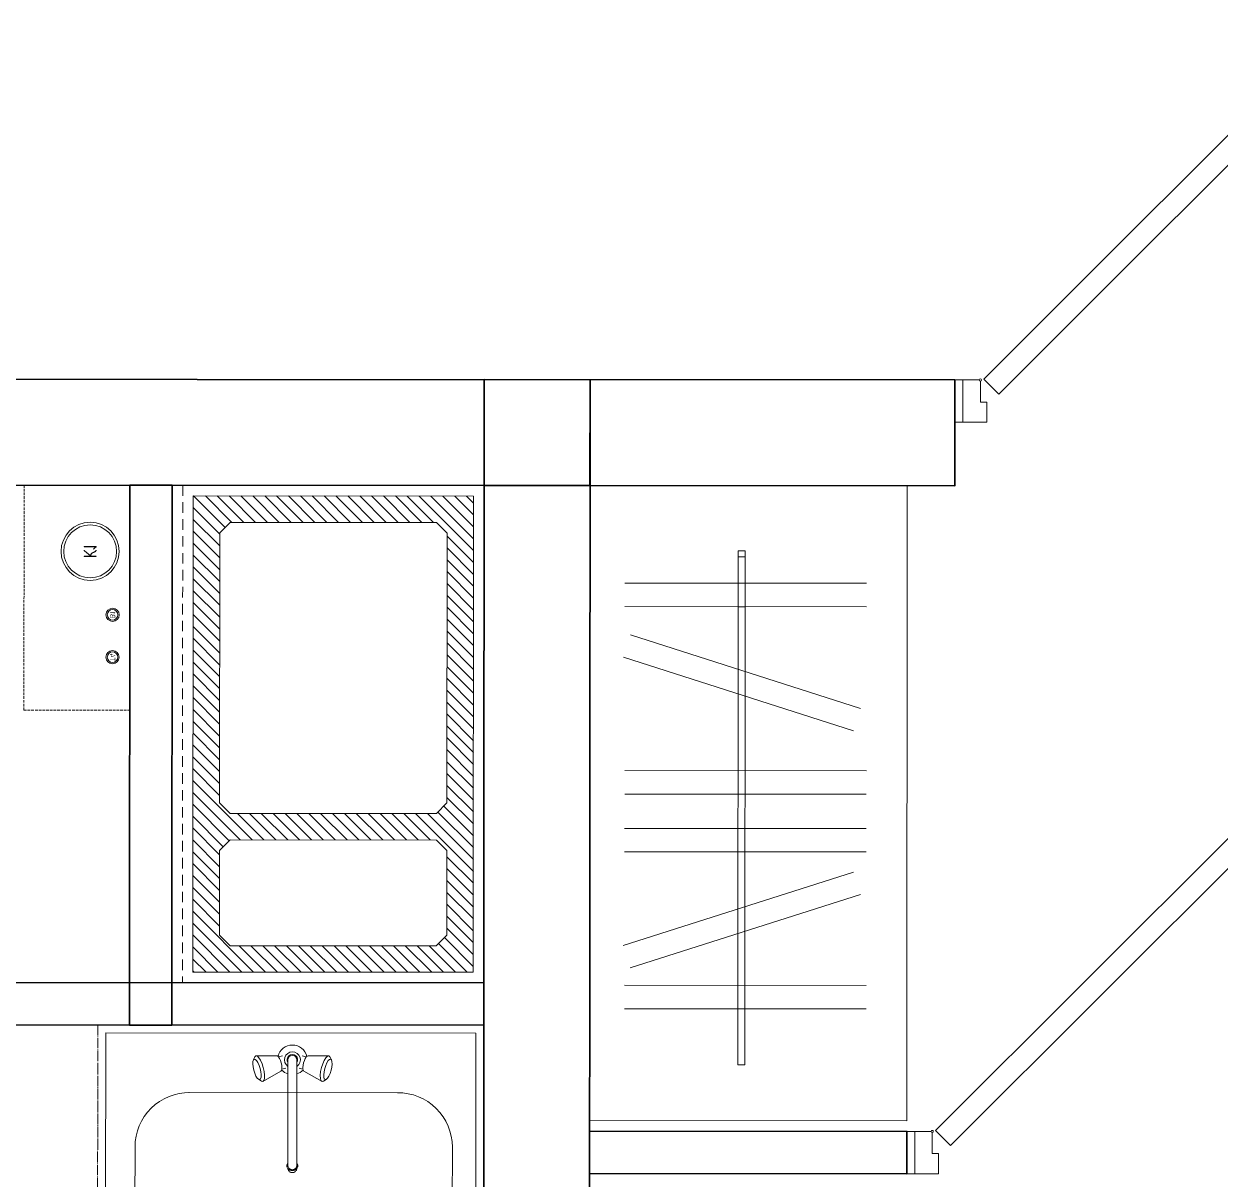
# Model space of a CAD drawing. Header units: millimetres. Extents: x 0 to 145404, y 0 to 194550.
# Drawn here: x 65899 to 68161, y 26509 to 28692 of the extents above; entities that cross this region are included whole.
import ezdxf
from ezdxf.enums import TextEntityAlignment as Align

# ---------------------------------------------------------------- set-up
doc = ezdxf.new("R2010")
doc.units = ezdxf.units.MM
for name, pattern in [('200_ШТРИХ', [320, 200, -120]), ('DASHED', [7, 5, -2, 0]), ('ГОСТ 2.303 5', [24, 20, -1.5, 1, -1.5])]:
    doc.linetypes.add(name, pattern=pattern)
for name, color, linetype, lineweight in [('АР - Вентблок', 36, 'Continuous', 9), ('АР - ВК', 126, 'Continuous', 13), ('АР - Двери', 126, 'Continuous', 9), ('АР - Монолит', 56, 'Continuous', 30), ('АР - панель 400', 151, 'Continuous', 30), ('АР - Перегородки 80', 32, 'Continuous', 30), ('АР - Сантехника', 150, 'Continuous', 9)]:
    doc.layers.add(name, color=color, linetype=linetype, lineweight=lineweight)
doc.layers.add('АР - мебель', color=7, linetype='Continuous', lineweight=9, true_color=0x787878)
doc.styles.add('GOST-2.304_Type-B', font='GOST Common.ttf')
doc.styles.add('ГОСТ 2.304', font='CS_Gost2304.shx')

# ---------------------------------------------------------------- blocks, each defined once
blk = doc.blocks.new('Ш03 600х1200')
for p, q in [((0, 599.9999999999418), (-1200, 600)), ((-1200, 0), (-1200, 599.9999999999418)), ((0, 0), (0, 599.9999999999418)), ((-988.4958451850107, 66.00000000011642), (-988.4958451850107, 522.8798797506606)), ((-944.1994058074197, 66.00000000011642), (-944.1994058074197, 522.8798797506606)), ((-692.0504801062634, 66.00000000005821), (-692.0504801062634, 522.8798797506024)), ((-647.7540407286724, 66.00000000005821), (-647.7540407286724, 522.8798797506024)), ((-583.0131383243715, 66.00000000005821), (-583.0131383242551, 522.8798797506024)), ((-538.7166989467805, 66.00000000005821), (-538.7166989466641, 522.8798797506024)), ((-228.6417603967711, 66.00000000005821), (-228.6417603966547, 522.8798797506024)), ((-184.3453210191801, 66.00000000005821), (-184.3453210190637, 522.8798797506024)), ((-911.0693449800601, 76.75411011197139), (-772.2087267512688, 512.0206413615379)), ((-868.8684112792835, 63.2909850544529), (-730.0077930504922, 498.5575163041358)), ((-324.4171494051116, 63.2909850543947), (-463.2777676337864, 498.5575163041358)), ((-282.2162157043349, 76.75411011191318), (-421.0768339330098, 512.0206413615379)), ((-123.0117948460393, 293.3287979650195), (-1094.388193783234, 293.3287979650777)), ((-1094.388193783234, 293.3287979650777), (-1094.388193783234, 280.376568588079)), ((-1094.388193783234, 280.376568588079), (-123.0117948460393, 280.3765685880207)), ((-134.5277445070678, 293.3287979649613), (-228.9041434442624, 293.3287979650195)), ((-228.9041434442624, 293.3287979650195), (-228.9041434442624, 280.3765685880207)), ((-228.9041434442624, 280.3765685880207), (-134.5277445070678, 280.3765685879625)), ((-134.5277445070678, 280.3765685879625), (-134.5277445070678, 293.3287979649613)), ((-123.0117948460393, 280.3765685880207), (-123.0117948460393, 293.3287979650195)), ((0, 0), (-1200, -5.820766091346741e-11))]:
    blk.add_line(p, q)
blk = doc.blocks.new('*U83')
at = {"ltscale": 100}
for p, q in [((15, -37.5), (15, 42.5)), ((15, 42.5), (60, 42.5)), ((60, 42.5), (60, 4.5)), ((1035, 42.5), (990, 42.5)), ((990, 42.5), (990, 4.5)), ((1035, -37.5), (1035, 42.5)), ((60, 4.5), (48, 4.5)), ((48, 4.5), (48, -35.5)), ((990, 4.5), (1002, 4.5)), ((1002, 4.5), (1002, -37.5)), ((46, -37.5), (15, -37.5)), ((1002, -37.5), (1035, -37.5))]:
    blk.add_line(p, q, dxfattribs=at)
for points in [[(15, 42.5), (0, 42.5), (0, -37.5), (15, -37.5)], [(1035, 42.5), (1050, 42.5), (1050, -37.5), (1035, -37.5)], [(54.41421356238425, -38.91421356238425), (82.69848480983637, -10.62994231490302), (754.0345348617185, -681.965992366815), (725.7502636142664, -710.2502636142963)]]:
    blk.add_lwpolyline(points, close=True, dxfattribs=at)
blk.add_circle((48, -37.5), 2, dxfattribs=at)
blk.add_arc((57.91666666666666, -37.5), 950, 315.135047572522, 0, dxfattribs=at)
blk = doc.blocks.new('*U73')
at = {"ltscale": 100}
for p, q in [((-885, -37.5), (-885, 42.5)), ((-885, 42.5), (-840, 42.5)), ((-840, 42.5), (-840, 4.5)), ((-15, 42.5), (-60, 42.5)), ((-60, 42.5), (-60, 4.5)), ((-15, -37.5), (-15, 42.5)), ((-840, 4.5), (-852, 4.5)), ((-852, 4.5), (-852, -37.5)), ((-60, 4.5), (-48, 4.5)), ((-48, 4.5), (-48, -35.5)), ((-852, -37.5), (-885, -37.5)), ((-46, -37.5), (-15, -37.5))]:
    blk.add_line(p, q, dxfattribs=at)
for points in [[(-885, 42.5), (-900, 42.5), (-900, -37.5), (-885, -37.5)], [(-15, 42.5), (0, 42.5), (0, -37.5), (-15, -37.5)], [(-54.41421356238425, -38.91421356238425), (-82.69848480983637, -10.62994231490302), (-647.9685176837365, -575.8999751888329), (-619.6842464362844, -604.1842464363141)]]:
    blk.add_lwpolyline(points, close=True, dxfattribs=at)
blk.add_circle((-48, -37.5), 2, dxfattribs=at)
blk.add_arc((-56.66666666666666, -37.5), 800, 180, 224.864952427478, dxfattribs=at)
blk = doc.blocks.new('Квартира 1К 5450 тип 5-3')
at = {"layer": 'АР - Монолит'}
for points in [[(5449.999999767169, -6150.000000007451), (5649.999999767169, -6150.000000007451), (5649.999999767169, 4.656612873077393e-10), (5449.999999767169, 0)], [(5649.999999767169, -200.0000000037253), (5649.999999767169, -3.725290298461914e-09), (4759.999999767169, -3.725290298461914e-09), (4759.999999767169, -200.0000000037253)]]:
    blk.add_lwpolyline(points, close=True, dxfattribs=at)
at = {"layer": 'АР - Перегородки 80'}
blk.add_lwpolyline([(5449.999999767169, -1419.999999999534), (4849.99999995809, -1419.999999999534), (4849.99999995809, -1499.999999999534), (5449.999999767169, -1499.999999999534)], close=True, dxfattribs=at)
at = {"layer": 'АР - Двери', "rotation": 180}
blk.add_blockref('*U83', (4759.999999767169, -37.50000000372529), dxfattribs=at)
at = {"layer": 'АР - Двери', "xscale": -1, "rotation": 180}
blk.add_blockref('*U73', (4849.99999995809, -1457.499999999534), dxfattribs=at)
at = {"layer": 'АР - мебель', "rotation": 90.00000000000001}
blk.add_blockref('Ш03 600х1200', (5449.999999945983, -200), dxfattribs=at)
blk = doc.blocks.new('Стояк ВК')
at = {"layer": 'АР - ВК', "color": 46, "linetype": 'DASHED'}
blk.add_lwpolyline([(0, 200), (425, 200), (425, 0), (0, 0)], close=True, dxfattribs=at)
at = {"layer": 'АР - ВК', "color": 1, "ltscale": 100}
for radius in [12.5, 10]:
    blk.add_circle((100, 167.5), radius, dxfattribs=at)
at = {"layer": 'АР - ВК', "color": 5, "ltscale": 100}
for radius in [12.5, 10]:
    blk.add_circle((180, 167.5), radius, dxfattribs=at)
at = {"layer": 'АР - ВК', "color": 46, "ltscale": 100}
for radius in [55, 50]:
    blk.add_circle((300, 125), radius, dxfattribs=at)
at = {"layer": 'АР - ВК', "color": 1, "ltscale": 100, "style": 'ГОСТ 2.304'}
blk.add_text('Т4', height=10, dxfattribs=at).set_placement((100, 167.5), align=Align.MIDDLE_CENTER)
at = {"layer": 'АР - ВК', "color": 5, "ltscale": 100, "style": 'ГОСТ 2.304'}
blk.add_text('В1', height=10, dxfattribs=at).set_placement((180, 167.5), align=Align.MIDDLE_CENTER)
at = {"layer": 'АР - ВК', "color": 46, "ltscale": 100, "style": 'ГОСТ 2.304'}
blk.add_text('К1', height=25, dxfattribs=at).set_placement((300, 125), align=Align.MIDDLE_CENTER)
blk = doc.blocks.new('Ванна 170х70 (+15)')
at = {"layer": 'АР - Сантехника'}
for p, q in [((15, 15), (14.99999999860302, 1715)), ((14.99999999860302, 1715), (714.999999998603, 1715.000000000582)), ((714.999999998603, 1715.000000000582), (715, 15.00000000058208)), ((714.9999999988358, 1715.000000000582), (714.9999999988358, 1715.000000000582)), ((287.1213298963849, 1661.123102940153), (286.9458114879671, 1656.495353865903)), ((286.9458114879671, 1656.495353865903), (287.5408817508724, 1650.882759716827)), ((288.0502560113091, 1664.313010616926), (287.1213298963849, 1661.123102940153)), ((290.9515600271989, 1670.013443472795), (288.0502560113091, 1664.313010616926)), ((289.6416600721423, 1665.752826507203), (288.0502560113091, 1664.313010616926)), ((291.7397643614095, 1665.301611399744), (289.6416600721423, 1665.752826507203)), ((292.9408151030075, 1671.813213335583), (290.9515600271989, 1670.013443472795)), ((294.1391918135341, 1663.003533373587), (291.7397643614095, 1665.301611399744)), ((332.2750076081138, 1672.00001664809), (292.9408151030075, 1671.813213335583)), ((295.5634454649407, 1671.249194451375), (292.9408151030075, 1671.813213335583)), ((296.6050697511528, 1659.083544316934), (294.1391918135341, 1663.003533373587)), ((298.5627297798637, 1668.37659691833), (295.5634454649407, 1671.249194451375)), ((298.8960208611097, 1653.92536007124), (296.6050697511528, 1659.083544316934)), ((301.6450772017706, 1663.476610597689), (298.5627297798637, 1668.37659691833)), ((300.7877908863593, 1648.033899649512), (298.8960208611097, 1653.92536007124)), ((304.5087660893332, 1657.028880290687), (301.6450772017706, 1663.476610597689)), ((306.8734786214773, 1649.664554763352), (304.5087660893332, 1657.028880290687)), ((333.8485858251806, 1671.661605317611), (332.2750076081138, 1672.00001664809)), ((335.6481564140413, 1669.938046797877), (333.8485858251806, 1671.661605317611)), ((337.4975648673717, 1666.998055005446), (335.6481564140413, 1669.938046797877)), ((343.2080923712347, 1671.823699339991), (335.7235348632094, 1669.818218200002)), ((339.215778199723, 1663.129416821059), (337.4975648673717, 1666.998055005446)), ((340.6346057190094, 1658.710821504705), (339.215778199723, 1663.129416821059)), ((341.6151627020445, 1654.174791952129), (340.6346057190094, 1658.710821504705)), ((342.061465399107, 1649.965346340323), (341.6151627020445, 1654.174791952129)), ((353.3794947226997, 1664.403372356668), (353.3794947229326, 1464.320372356568)), ((370.3794947226997, 1664.403372356726), (370.3794947229326, 1464.320372356626)), ((380.5508970736992, 1671.82369934005), (388.0354545817245, 1669.81821820006)), ((382.1438267428894, 1654.174791952188), (381.6975240458269, 1649.965346340381)), ((383.1243837259244, 1658.710821504763), (382.1438267428894, 1654.174791952188)), ((384.5432112452108, 1663.129416821117), (383.1243837259244, 1658.710821504763)), ((386.2614245775621, 1666.998055005504), (384.5432112452108, 1663.129416821117)), ((388.1108330308925, 1669.938046797935), (386.2614245775621, 1666.998055005504)), ((389.9104036197532, 1671.661605317669), (388.1108330308925, 1669.938046797935)), ((391.48398183682, 1672.000016648148), (389.9104036197532, 1671.661605317669)), ((391.48398183682, 1672.000016648148), (430.8181743419264, 1671.813213335699)), ((419.2502233556006, 1657.028880290803), (416.8855108234566, 1649.664554763469)), ((422.1139122431632, 1663.476610597805), (419.2502233556006, 1657.028880290803)), ((425.1962596650701, 1668.376596918446), (422.1139122431632, 1663.476610597805)), ((424.8629685842898, 1653.925360071356), (422.9711985585745, 1648.033899649628)), ((427.1539196942467, 1659.083544317051), (424.8629685842898, 1653.925360071356)), ((428.1955439799931, 1671.249194451491), (425.1962596650701, 1668.376596918446)), ((429.6197976318654, 1663.003533373703), (427.1539196942467, 1659.083544317051)), ((430.8181743419264, 1671.813213335699), (428.1955439799931, 1671.249194451491)), ((432.0192250835244, 1665.30161139986), (429.6197976318654, 1663.003533373703)), ((432.807429417735, 1670.013443472912), (430.8181743419264, 1671.813213335699)), ((434.1173293732572, 1665.75282650732), (432.0192250835244, 1665.30161139986)), ((432.807429417735, 1670.013443472912), (435.7087334340904, 1664.313010617043)), ((435.7087334340904, 1664.313010617043), (434.1173293732572, 1665.75282650732)), ((436.637659548549, 1661.12310294027), (435.7087334340904, 1664.313010617043)), ((436.2181076940615, 1650.882759716944), (436.8131779569667, 1656.495353866019)), ((436.8131779569667, 1656.495353866019), (436.637659548549, 1661.12310294027)), ((287.5408817508724, 1650.882759716827), (288.8482910615858, 1644.834720313316)), ((288.8482910615858, 1644.834720313316), (290.7400610868353, 1638.943259891588)), ((290.7400610868353, 1638.943259891588), (293.0310121967923, 1633.785075645894)), ((293.0310121967923, 1633.785075645894), (295.4968901344109, 1629.865086589241)), ((295.4968901344109, 1629.865086589241), (297.8963175865356, 1627.567008562852)), ((299.9944218758028, 1627.115793455625), (301.585825936636, 1628.555609345902)), ((302.0952001970727, 1641.985860246001), (300.7877908863593, 1648.033899649512)), ((301.585825936636, 1628.555609345902), (302.5147520515602, 1631.745517022442)), ((302.6902704599779, 1636.373266096925), (302.0952001970727, 1641.985860246001)), ((302.5147520515602, 1631.745517022442), (302.6902704599779, 1636.373266096925)), ((340.0395789614413, 1643.022241859464), (305.8817673583981, 1623.516922021052)), ((308.5077402594034, 1642.104505509138), (306.8734786214773, 1649.664554763352)), ((307.8710224342067, 1625.31669188384), (309.0321800776292, 1629.304076479748)), ((309.2515780881513, 1635.088762822561), (308.5077402594034, 1642.104505509138)), ((309.0321800776292, 1629.304076479748), (309.2515780881513, 1635.088762822561)), ((340.0395789614413, 1643.022241859464), (341.2331320068333, 1644.10210377723)), ((341.2331320068333, 1644.10210377723), (341.9298265927937, 1646.494534534635)), ((341.9298265927937, 1646.494534534635), (342.061465399107, 1649.965346340323)), ((349.370720873354, 1648.628342340467), (341.9351919458713, 1646.635998368962)), ((353.2270188799594, 1637.773789900355), (353.3794947226997, 1637.749640099239)), ((370.3794947226997, 1637.749640099297), (370.5319705649745, 1637.773789900413)), ((374.3882685715798, 1648.628342340526), (381.8237974990625, 1646.63599836902)), ((381.6975240458269, 1649.965346340381), (381.8291628521401, 1646.494534534693)), ((381.8291628521401, 1646.494534534693), (382.5258574381005, 1644.102103777288)), ((382.5258574381005, 1644.102103777288), (383.7194104839582, 1643.022241859522)), ((383.7194104839582, 1643.022241859522), (417.8772220865358, 1623.516922021168)), ((415.2512491855305, 1642.104505509255), (414.5074113567825, 1635.088762822677)), ((414.5074113567825, 1635.088762822677), (414.7268093673047, 1629.304076479864)), ((414.7268093673047, 1629.304076479864), (415.8879670107272, 1625.316691883956)), ((416.8855108234566, 1649.664554763469), (415.2512491855305, 1642.104505509255)), ((421.6637892478611, 1641.985860246117), (421.0687189849559, 1636.373266097042)), ((421.0687189849559, 1636.373266097042), (421.2442373933736, 1631.745517022558)), ((421.2442373933736, 1631.745517022558), (422.1731635082979, 1628.555609346018)), ((422.9711985585745, 1648.033899649628), (421.6637892478611, 1641.985860246117)), ((422.1731635082979, 1628.555609346018), (423.764567569131, 1627.115793455741)), ((425.8626718583982, 1627.567008562968), (428.2620993105229, 1629.865086589358)), ((428.2620993105229, 1629.865086589358), (430.7279772481415, 1633.78507564601)), ((430.7279772481415, 1633.78507564601), (433.0189283580985, 1638.943259891705)), ((433.0189283580985, 1638.943259891705), (434.9106983838137, 1644.834720313433)), ((434.9106983838137, 1644.834720313433), (436.2181076940615, 1650.882759716944)), ((297.8963175865356, 1627.567008562852), (299.9944218758028, 1627.115793455625)), ((303.2591369964648, 1624.08094090526), (297.8963175865356, 1627.567008562852)), ((303.2591369964648, 1624.08094090526), (305.8817673583981, 1623.516922021052)), ((305.8817673583981, 1623.516922021052), (307.8710224342067, 1625.31669188384)), ((415.8879670107272, 1625.316691883956), (417.8772220865358, 1623.516922021168)), ((417.8772220865358, 1623.516922021168), (420.499852448469, 1624.080940905376)), ((420.499852448469, 1624.080940905376), (425.8626718583982, 1627.567008562968)), ((423.764567569131, 1627.115793455741), (425.8626718583982, 1627.567008562968)), ((558.2022750524338, 1602.37388970278), (161.2458892506547, 1602.379442633362)), ((59.36058068764396, 365.8012135571917), (59.36058068671264, 1499.890280219435)), ((659.3605806867126, 1499.890142056975), (659.360580687644, 365.8012135577155)), ((715, 15.00000000058208), (15, 15)), ((15, 15), (15, 15))]:
    blk.add_line(p, q, dxfattribs=at)
at = {"layer": 'АР - Сантехника', "linetype": 'ГОСТ 2.303 5'}
blk.add_lwpolyline([(-1.164153218269348e-09, 1730), (729.9999999988358, 1730.000000000582), (730, 5.820766091346741e-10), (0, 0)], close=True, dxfattribs=at)
at = {"layer": 'АР - Сантехника'}
for points in [[(353.3794947229326, 1469.772507925052), (352.5935085504316, 1468.655136927264), (351.9939849060029, 1467.450723891379), (351.5929622207768, 1466.183453421574), (351.3984930259176, 1464.878772298805), (351.4144822619855, 1463.562878509518), (351.6406088648364, 1462.26219519088), (352.0723322145641, 1461.002840053057), (352.700983309187, 1459.810100937728), (353.5139388404787, 1458.707928036572), (354.4948746669106, 1457.718452972826), (355.6240936052054, 1456.86154439766), (356.8789209485985, 1456.15440902859), (358.2341597736813, 1455.611246138345), (359.6625968953595, 1455.242962433258), (361.1355493073352, 1455.056953047169), (362.6234401380643, 1455.056953047169), (364.0963925505057, 1455.242962433258), (365.5248296721838, 1455.611246138345), (366.880068496801, 1456.15440902859), (368.1348958401941, 1456.861544397718), (369.2641147784889, 1457.718452972884), (370.2450506049208, 1458.707928036631), (371.0580061362125, 1459.810100937786), (371.6866572308354, 1461.002840053116), (372.1183805805631, 1462.262195190939), (372.344507183414, 1463.562878509576), (372.3604964194819, 1464.878772298864), (372.1660272246227, 1466.183453421632), (371.7650045393966, 1467.450723891438), (371.1654808954336, 1468.655136927322), (370.3794947229326, 1469.77250792511)], [(353.3794947229326, 1464.320372356568), (353.4841438275762, 1463.144299629144), (353.7955143344589, 1461.997185715707), (354.3059392669238, 1460.907276367303), (355.0028502703644, 1459.901408769656), (355.8690870827995, 1459.00435072137), (356.8833200782537, 1458.238190768287), (358.0205754749477, 1457.621794311795), (359.2528502703644, 1457.170339077944), (360.549801770132, 1456.894941393053), (361.8794947229326, 1456.802382462192), (363.2091876757331, 1456.894941393053), (364.5061391750351, 1457.170339077944), (365.7384139704518, 1457.621794311795), (366.8756693671457, 1458.238190768287), (367.8899023626, 1459.004350721429), (368.7561391750351, 1459.901408769714), (369.4530501784757, 1460.907276367361), (369.9634751114063, 1461.997185715765), (370.2748456178233, 1463.144299629203), (370.3794947229326, 1464.320372356626)], [(353.3794947229326, 1458.868236788083), (353.4841438275762, 1457.68241949915), (353.7955143344589, 1456.525800967356), (354.3059392669238, 1455.426860979758), (355.0028502703644, 1454.412659085589), (355.8690870827995, 1453.508168301778), (356.8833200782537, 1452.735660193022), (358.0205754749477, 1452.114156472962), (359.2528502703644, 1451.658960625762), (360.549801770132, 1451.381281083915), (361.8794947229326, 1451.287955239415), (363.2091876757331, 1451.381281083915), (364.5061391750351, 1451.658960625762), (365.7384139704518, 1452.114156472962), (366.8756693671457, 1452.735660193022), (367.8899023626, 1453.508168301836), (368.7561391750351, 1454.412659085647), (369.4530501784757, 1455.426860979816), (369.9634751114063, 1456.525800967414), (370.2748456178233, 1457.682419499208), (370.3794947229326, 1458.868236788141)]]:
    blk.add_lwpolyline(points, dxfattribs=at)
for centre, radius, start, end in [((361.8794947226997, 1664.403372356668), 28.00000000000001, 13.41645926347605, 166.5835407367557), ((361.8794947226997, 1664.403372356668), 15, 304.5181078399733, 235.4818921600267), ((361.8794947226997, 1664.403372356668), 9.999999999999996, 328.2116693909996, 211.7883306090004), ((361.8794947226997, 1664.403372356668), 8.5, 0, 180), ((361.8794947226997, 1664.403372356668), 28.00000000000001, 223.4164592624323, 252.3277617374862), ((361.8794947226997, 1664.403372356668), 28.00000000000001, 287.6722382625137, 316.5835407375677), ((161.8528551415075, 1499.888965431659), 102.4922744631437, 89.24097123977641, 179.999265000058), ((556.8683062237687, 1499.890296616883), 102.4922744631437, 359.9999135957448, 90.75902876022359), ((359.360580687644, 365.8012135574245), 300, 180, 0)]:
    blk.add_arc(centre, radius, start, end, dxfattribs=at)
at = {"layer": 'АР - Сантехника', "linetype": 'Continuous', "style": 'GOST-2.304_Type-B'}
blk.add_text('170 х 70 (+15)', height=100, rotation=90, dxfattribs=at).set_placement((356.1551832812838, 771.4693985569174), align=Align.MIDDLE_CENTER)
blk = doc.blocks.new('Вентблок 900 х 530')
at = {"layer": 'АР - Вентблок', "lineweight": 5}
h = blk.add_hatch(dxfattribs=at)
h.set_pattern_fill('ANSI31', color=256, scale=5)
h.set_pattern_definition([(45, (-3927617.913214789, -709139.5744838442), (-11.22532015133644, 11.22532015133644), [])])
h.paths.add_polyline_path([(-19.99999999999997, 920), (-550, 920), (-550, 20), (-19.99999999999997, 20)])
h.paths.add_polyline_path([(-480, 670), (-500, 690), (-499.9999999999999, 849.9999999997672), (-480, 869.9999999997672), (-90, 869.9999999997672), (-70, 849.9999999997672), (-70, 690), (-89.99999999999999, 670)], flags=16)
h.paths.add_polyline_path([(-90, 620), (-70, 600), (-70, 90), (-90.00000000000004, 70), (-480, 69.99999999976717), (-500, 89.99999999976717), (-500, 600), (-480, 620)], flags=16)
at = {"layer": 'АР - Вентблок', "linetype": '200_ШТРИХ', "lineweight": 5, "ltscale": 0.1}
blk.add_lwpolyline([(-570, 0), (-570, 940), (0, 940), (0, 0)], close=True, dxfattribs=at)
at = {"layer": 'АР - Вентблок', "linetype": 'ByBlock'}
for points in [[(-550, 20), (-550, 920), (-20, 920), (-20, 20)], [(-500, 690), (-500, 849.9999999997672), (-480, 869.9999999997672), (-90, 869.9999999997672), (-70, 849.9999999997672), (-70, 690), (-90, 670), (-480, 670)], [(-500, 89.99999999976717), (-500, 600), (-480, 620), (-90, 620), (-70, 600), (-70, 90), (-90, 70), (-480, 69.99999999976717)]]:
    blk.add_lwpolyline(points, close=True, dxfattribs=at)
blk = doc.blocks.new('Квартира 1К 6300 тип 38-1')
at = {"layer": 'АР - Монолит'}
for points in [[(2229.999999999069, -199.9999999997672), (0, -200), (0, 0), (2229.999999999069, 2.328306436538696e-10)], [(200, -2.793967723846436e-09), (0, -2.793967723846436e-09), (0, -6150.000000002794), (200, -6150.000000002794)]]:
    blk.add_lwpolyline(points, close=True, dxfattribs=at)
at = {"layer": 'АР - Перегородки 80'}
for points in [[(870, -1219.999999999767), (790, -1219.999999999767), (790, -200), (870, -200)], [(2179.999999999069, -1219.999999999534), (200, -1220), (200, -1140), (2179.999999999069, -1139.999999999534)]]:
    blk.add_lwpolyline(points, close=True, dxfattribs=at)
at = {"rotation": 180}
blk.add_blockref('Вентблок 900 х 530', (200, -200), dxfattribs=at)
at = {"layer": 'АР - ВК', "rotation": 90.00000000000001}
blk.add_blockref('Стояк ВК', (1070, -625), dxfattribs=at)
at = {"layer": 'АР - панель 400'}
blk.add_blockref('Ванна 170х70 (+15)', (200.0000000009313, -2950), dxfattribs=at)
blk = doc.blocks.new('H_Section_2')
at = {"rotation": 56.96711930257281}
for name, p in [('Квартира 1К 6300 тип 38-1', (1542.844904627651, -12633.07270854362, 1.164974482949688e-09)), ('Квартира 1К 5450 тип 5-3', (-1428.060395473614, -17202.12312356592, 1.164974482949688e-09))]:
    blk.add_blockref(name, p, dxfattribs=at)

msp = doc.modelspace()

# ---------------------------------------------------------------- block references
at = {"xscale": -1, "rotation": 56.92792192093123}
msp.add_blockref('H_Section_2', (57225.46005968036, 36206.1139151171, 1.044764153914768e-07), dxfattribs=at)

doc.saveas('drawing.dxf')
